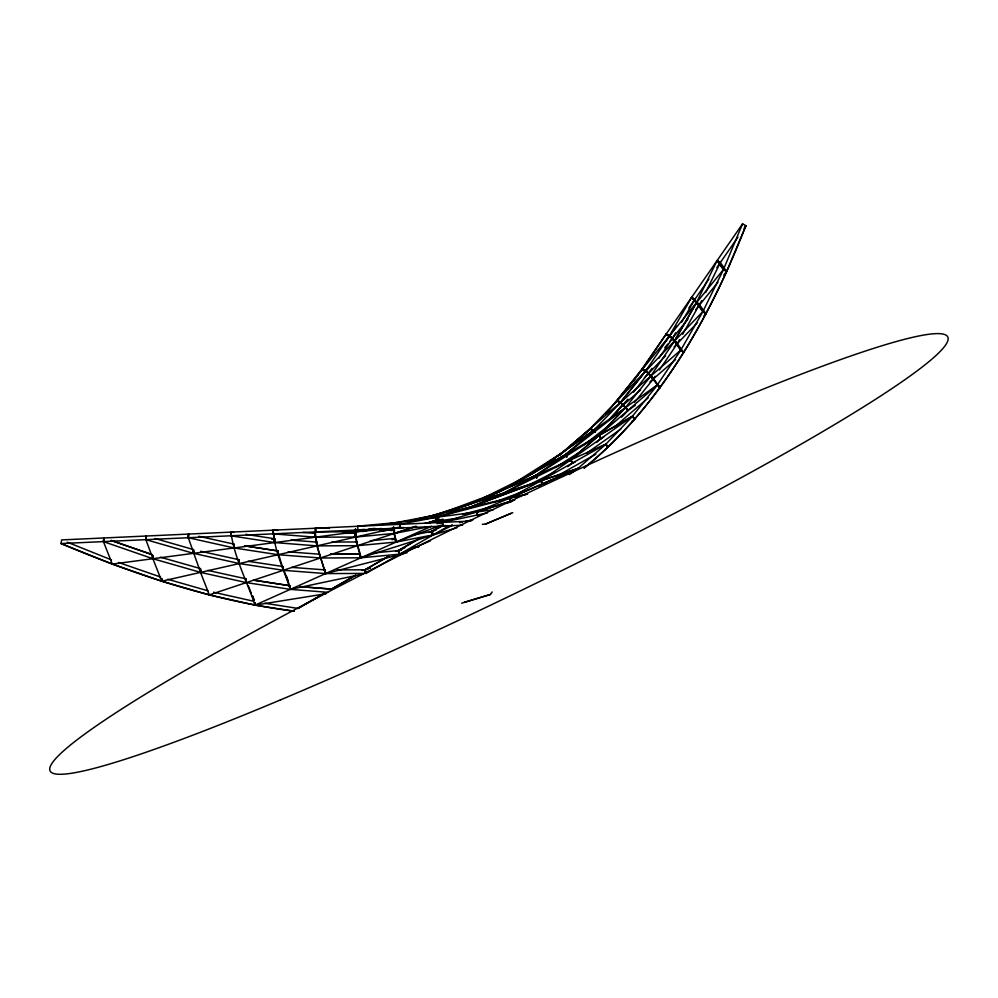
<?xml version="1.0" encoding="UTF-8"?>
<svg xmlns="http://www.w3.org/2000/svg" width="998" height="998" viewBox="0 0 998 998"><rect width="100%" height="100%" fill="white"/><g stroke="black" fill="none" stroke-linecap="round" stroke-linejoin="round"><path stroke-width="1.5" d="M327.968 592.325L290.318 589.356C284.056 569.883 274.163 550.759 273.215 530.038M364.507 573.426L325.598 573.588L316.902 545.881L315.306 533.381L303.105 532.445M277.718 530.4L273.028 530.05L273.178 533.843L315.281 537.198L315.642 528.092M393.437 527.131L396.156 542.039L433.207 534.903L456.76 527.817M429.951 526.557L394.41 533.406L393.798 527.044M314.794 533.431L315.281 537.198L355.687 537.049L394.41 533.406L394.472 528.216L398.913 527.356M152.944 556.273L152.894 558.718L161.738 581.21L209.318 594.883L255.039 605.137L294.373 611.238C213.622 601.058 135.74 575.06 61.015 543.548L61.627 539.918L471.031 521.068M161.788 578.765L161.738 581.21L397.466 527.53M363.023 574.062L290.318 589.356L246.331 582.595L200.523 572.378L200.573 569.933L200.523 572.378L209.318 594.883L415.767 526.308M103.804 537.947L103.443 541.615L152.894 558.718L200.523 572.378L188.31 537.722L188.435 533.98M193.575 550.834L193.487 553.329L239.32 563.546L283.357 570.295L325.598 573.588L407.034 552.73M355.188 529.364L355.687 537.049L355.799 529.264M440.842 525.335L396.156 542.039L357.384 545.694L354.839 533.344L355.687 537.049L355.538 529.314L355.874 531.809L394.472 528.216M326.408 593.66L255.039 605.137C246.88 580.961 234.156 557.371 230.912 531.996M273.178 533.843L273.34 530.05M356.049 537.61L357.384 545.694L316.902 545.881L274.687 542.575L274.837 538.783L245.882 534.354M153.23 556.26L152.894 558.718L145.883 539.669L146.12 535.963M193.649 550.871L193.487 553.329L145.883 539.669L146.282 535.938M200.361 569.945L200.523 572.378L200.685 569.908M430.562 540.741L399.637 554.164L360.877 557.807L320.37 557.994L278.105 554.713L234.081 547.952L188.31 537.722L188.597 533.967M273.527 532.957L274.687 542.575L230.75 535.789L231.025 532.021M161.975 578.765L161.738 581.21L112.3 564.095L61.015 543.548L462.623 525.185M188.31 537.722L188.709 534.005M193.762 550.846L193.487 553.329L193.45 550.871M103.443 541.615L103.954 537.922L103.443 541.615L112.3 564.095L381.436 528.429M145.883 539.669L146.394 535.988M584.03 468C647.914 416.428 692.674 345.37 726.681 271.531L723.388 269.635L742.587 223.802L745.88 225.685C710.364 316.528 660.95 405.55 584.304 468.037M703.84 316.017L705.96 313.809L699.598 304.852L696.342 302.881L717.188 260.453L720.331 262.574L726.681 271.531L723.775 275.099M701.606 300.76L682.682 334.255M705.611 292.576L720.331 262.574L717.088 260.59L633.568 381.124M650.259 365.567L645.432 371.518L642.388 369.21L645.606 371.094L669.596 335.74L677.305 343.599L683.705 352.531L680.736 350.198L674.324 341.266L696.616 302.519L702.979 311.463L705.96 313.809L702.804 311.7L723.538 269.41L717.188 260.453M680.736 350.198L702.979 311.463L584.429 434.666M658.867 358.307L672.515 338.185L669.309 336.114L691.689 297.242L699.598 304.852L696.454 302.743L702.804 311.7M669.309 336.114L666.04 334.255L672.515 338.185L675.584 332.845M681.734 322.154L694.795 299.45L691.589 297.379M659.416 370.009L677.305 343.599L674.199 341.391L696.492 302.644L691.689 297.242M634.628 402.269L653.453 378.803L650.684 376.234L659.94 387.711L653.453 378.803L650.534 376.358L674.523 341.029L677.305 343.599L674.324 341.266L677.305 343.599L679.601 339.594M657.171 385.141L680.935 349.961L674.523 341.029M674.199 341.391L669.409 335.977L672.515 338.185L666.202 334.018L642.275 369.36L645.432 371.518L642.587 368.973L617.014 400.797L619.983 403.192L617.388 400.398L620.581 402.294L626.095 408.319M665.841 341.353L676.295 326.159M633.555 392.177L652.056 368.374M655.15 376.296L653.453 378.803L645.955 370.707L620.494 402.394L628.041 410.477L635.402 405.225M723.388 269.635L717.051 260.678L742.587 223.802M461.65 603.204L490.43 594.471L492.201 591.939M613.758 416.44L620.793 406.273M644.558 371.98L646.342 369.385M688.832 308.058L708.879 279.103M716.814 267.651L737.946 237.137M744.121 228.23L745.88 225.685L726.681 271.531L723.538 269.41L605.786 414.257M603.765 437.049L601.083 438.596L598.725 435.664L632.308 416.403L657.595 384.779L659.94 387.711L650.921 375.996L625.347 407.783M615.255 402.593L640.728 370.807M615.379 402.444L617.226 400.547L620.344 402.531L645.806 370.857L653.453 378.803L650.921 375.996M627.904 399.212L608.618 420.245M664.768 347.716L667.674 344.135M669.608 341.765L687.984 319.148M695.731 309.617L717.974 282.234M632.121 421.119L634.653 419.335L632.595 416.191L605.786 444.26L607.832 447.403L606.11 444.073L540.667 480.874L542.475 484.217L546.754 482.795M610.626 417.95L618.161 410.078M596.517 442.526L601.083 438.596L598.638 435.677L625.609 407.546L620.344 402.531M621.567 417.226L628.041 410.477L625.796 407.434L565.18 454.826L566.727 456.847L565.255 454.814M588.571 430.338L590.429 428.466L593.536 430.437L624.237 398.776M644.396 377.818L665.629 355.737M674.112 346.917L697.465 322.641M640.554 371.044L642.462 369.123L645.432 371.518L642.388 369.21M619.696 408.107L640.641 389.919M649.96 381.835L675.559 359.604M598.638 435.677L657.595 384.779M614.032 427.406L648.164 397.89M606.11 444.073L577.767 468.586L503.865 493.087L535.814 475.435L536.787 477.78L535.464 475.597M575.384 461.912L572.553 463.172L570.419 460.028L598.937 435.452L601.083 438.596L599.137 435.34L535.265 475.709L536.6 477.867L535.34 475.697L565.691 454.514L566.901 456.735L565.367 454.714M561.737 453.104L590.591 428.329L595.369 432.221L593.997 430.088L531.722 474L562.036 452.88L560.165 454.739L680.935 349.961L683.705 352.531M560.003 454.888L588.832 430.101M565.18 454.826L593.997 430.088L595.407 432.196L593.71 430.313M364.195 529.402L358.045 529.963L355.874 531.809L315.618 531.909L315.318 528.104L329.44 528.054M584.454 444.584L609.878 424.686M549.761 461.625L657.507 384.791L659.94 387.711M570.419 460.028L632.595 416.191M586.5 453.329L620.706 429.177M563.134 456.523L570.744 451.146M569.409 474.537L578.116 468.424L448.626 511.375M540.667 480.874L570.956 459.741L572.553 463.172L567.55 466.677M531.909 473.875L562.223 452.755L515.23 482.458M551.432 460.802L555.399 458.032M555.512 467.413L582.844 450.123M449.325 525.659L366.054 573.426L364.607 570.02L388.808 556.061M419.547 538.384L398.052 550.709L399.637 554.164L398.576 550.534L375.123 552.83M442.526 525.247L431.473 531.497L433.207 534.903L452.418 525.36M519.833 480.811L632.507 416.191L634.653 419.335L632.308 416.403M297.828 608.418L324.687 593.012M331.236 589.169L355.4 575.297M389.145 556.023L364.969 569.895L366.054 573.426L364.644 569.933L370.395 567.775M419.871 538.309L398.377 550.646L399.637 554.164L398.015 550.796L405.088 547.653M325.011 593.024L298.153 608.443L264.869 603.266M355.737 575.297L331.561 589.157L299.936 586.662M555.824 476.707L595.831 454.165M565.691 454.514L500.123 491.39L532.258 473.688L480.075 499.599M532.745 477.418L536.749 475.16M540.754 480.886L542.475 484.217L541.24 480.637L509.392 498.202L510.851 501.707L506.697 503.454M538.521 486.4L541.166 484.941M503.79 493.087L570.956 459.741L572.553 463.172L570.507 460.028M527.368 485.627L554.751 472.017M441.079 526.732L431.435 531.572L433.207 534.903L360.877 557.807L359.629 554.289M512.81 512.685L485.352 524.15L482.321 524.287M392.127 539.706L395.108 538.421L396.156 542.039L394.734 538.546M429.913 522.765L435.864 520.145M490.442 495.707L606.023 444.06L607.832 447.403M254.527 602.792L255.039 605.137L431.435 526.27M437.087 523.738L439.906 522.478M498.726 495.669L509.18 491.141M541.24 480.637L470.819 506.972L504.364 492.862L432.109 515.741L432.882 518.162L432.321 515.679L436.114 517.351L509.966 498.027L510.851 501.707L509.467 498.227L578.042 468.399L509.467 498.227L527.368 494.147M439.993 523.563L437.062 521.056L436.326 517.313L442.176 522.353L476.919 511.937L477.655 515.667L476.557 512.024L509.966 498.027L510.851 501.707L509.604 498.139M485.352 524.15L511.101 513.296M435.814 515.392L500.684 491.141L466.914 505.312L535.814 475.435L536.774 477.78L535.602 475.522M470.744 506.959L541.166 480.637L542.475 484.217M493.611 502.481L523.8 491.203M364.607 570.02L370.37 567.874M390.717 530.649L393.561 529.701L394.41 533.406L416.54 526.395M435.802 515.629L443.075 513.209M467.151 508.643L473.052 506.784M429.826 522.179L435.727 520.307M476.557 512.024L514.756 499.936L476.632 512.049L477.655 515.667L476.77 511.986M429.003 532.321L431.997 531.298L433.207 534.903L431.623 531.447L436.039 530.113M467.276 505.175L432.109 515.741L432.907 518.162M443.087 519.471L437.062 521.056L436.114 517.351L471.106 506.847M424.874 523.376L442.9 519.297M449.287 526.133L452.231 525.247M447.628 526.707L452.044 525.372M464.494 602.243L490.43 594.471M462.66 514.344L489.769 507.234M395.62 551.32L398.576 550.534L399.637 554.164L398.214 550.671L401.171 550.098M395.582 551.407L398.539 550.634M362.499 531.585L366.977 530.574M416.066 519.384L527.655 493.998M445.931 525.447L442.912 526.083L442.176 522.353L487.448 512.91M459.492 522.615L462.498 521.979M465.517 521.343L473.052 519.771M362.137 570.432L365.168 569.796L366.054 573.426L364.806 569.908M414.008 534.828L431.997 531.298M413.01 547.815L418.935 546.679M398.015 550.796L400.984 550.222M412.823 547.939L418.736 546.804M395.67 522.69L432.683 515.604L436.475 517.276L437.062 521.056L436.176 517.363M395.882 522.653L399.899 524.249L436.675 517.263L442.526 522.291L442.912 526.083L442.239 522.378M403.529 527.443L400.485 528.029L399.899 524.249M328.716 589.544L331.76 589.057L300.136 586.575M271.656 539.194L274.675 538.795L274.687 542.575L274.338 538.82M382.496 524.437L387.012 523.838M390.018 523.439L493.461 509.741M429.552 522.041L458.119 518.261M379.826 530.961L393.761 529.651M379.627 531.011L393.561 529.701L394.41 533.406L393.187 529.801M370.295 540.766L395.308 538.346L396.156 542.039L394.784 538.483M368.811 528.977L374.949 528.416M330.588 554.239L360.191 554.102L360.877 557.807L359.667 554.214M330.388 554.314L359.991 554.189L360.877 557.807L359.829 554.189M342.763 533.331L355.388 533.244M331.785 542.101L356.897 541.939M337.162 569.908L365.168 569.796M290.929 540.118L316.74 542.089L316.902 545.881L315.331 536.325M288.135 551.832L320.034 554.239M291.678 567.375L325.061 569.883L325.598 573.588L324.512 570.058M248.04 561.263L283.158 566.552M233.931 532.458L230.738 532.009L230.75 535.789M244.697 545.806L278.093 550.933M244.51 545.844L277.906 550.971L278.105 554.713L277.569 551.008M253.529 580.075L289.931 585.676M253.342 580.15L289.744 585.751L290.318 589.356L289.395 585.838M198.764 536.3L234.368 544.184M200.823 551.283L239.433 559.803M207.671 570.382L246.269 578.89M213.497 592.226L253.33 601.158M155.052 538.521L193.737 549.636M160.404 557.183L200.76 568.673M167.751 579.252L207.896 590.791M111.227 540.442L151.958 554.526M111.077 540.467L151.796 554.551M118.475 562.448L160.641 577.044M67.328 542.201L111.489 559.89M717.051 260.678L720.331 262.574M642.587 368.973L645.806 370.857M694.795 299.45L691.539 297.466L696.342 302.881M666.09 334.168L669.246 336.326L666.202 334.018M696.492 302.644L699.598 304.852L696.616 302.519M669.471 335.877L672.515 338.185M645.606 371.094L648.638 373.402L645.955 370.707M677.305 343.599L669.596 335.74M648.638 373.402L645.731 370.957L650.534 376.358M617.151 400.647L619.983 403.192M590.167 428.703L592.924 431.348L590.591 428.329M593.536 430.437L595.27 432.309M625.509 407.658L628.041 410.477L625.709 407.446L598.825 435.552L601.083 438.596L599.062 435.353L570.619 459.928L572.553 463.172L570.744 459.829M625.609 407.546L628.041 410.477M565.492 454.614L566.827 456.772L565.629 454.527M431.785 531.41L433.207 534.903L431.947 531.385M252.631 595.843L254.253 600.072M248.477 586.038L251.197 593.074M252.294 595.893L253.916 600.122M286.451 576.145L287.948 580.237M284.118 570.756L289.096 584.379M396.156 542.039L394.073 534.13M320.433 557.208L325.598 573.588L324.55 569.97M278.529 553.84L283.357 570.295L283.22 567.8M393.249 529.763L394.41 533.406M509.753 498.064L510.851 501.707M356.336 542.076L357.384 545.694L356.698 541.989M357.858 546.031L360.191 554.102M357.109 544.771L360.877 557.807M316.977 544.858L320.37 557.994L320.146 555.487M365.131 569.895L366.054 573.426M319.485 554.364L320.37 557.994L320.009 555.537M289.432 585.726L290.318 589.356L290.069 586.911M432.471 515.642L433.007 518.137L432.683 515.604M324.874 569.97L325.598 573.588M289.595 585.739L290.318 589.356M282.621 566.677L283.357 570.295L283.095 567.837M254.552 602.717L255.039 605.137L254.877 602.705M315.667 536.3L316.74 542.089M355.45 529.302L355.874 531.809L355.675 529.277M254.652 602.73L255.039 605.137M245.758 578.99L246.331 582.595M355.201 533.281L355.687 537.049M358.045 529.963L357.608 526.171L396.218 522.615L400.235 524.212L400.485 528.029L400.098 524.237M238.934 559.866L239.32 563.546M436.675 517.263L437.062 521.056M316.553 542.126L316.902 545.881M277.768 550.958L278.105 554.713M314.981 533.394L315.281 537.198M233.894 544.222L234.081 547.952M274.537 538.783L274.687 542.575M315.505 528.092L315.618 531.909M200.486 569.908L200.523 572.378M153.056 556.248L152.894 558.718L153.131 556.273M623.189 405.076L620.494 402.394L623.189 405.076M592.924 431.348L590.317 428.566L592.924 431.348M357.384 545.694L356.536 542.001L357.384 545.694M280.438 699.91A498.464 42.577 -25.8 0 0 948.1 338.035A498.464 42.577 -25.8 0 0 268.462 623.8A498.464 42.577 -25.8 0 0 280.438 699.91"/></g></svg>
